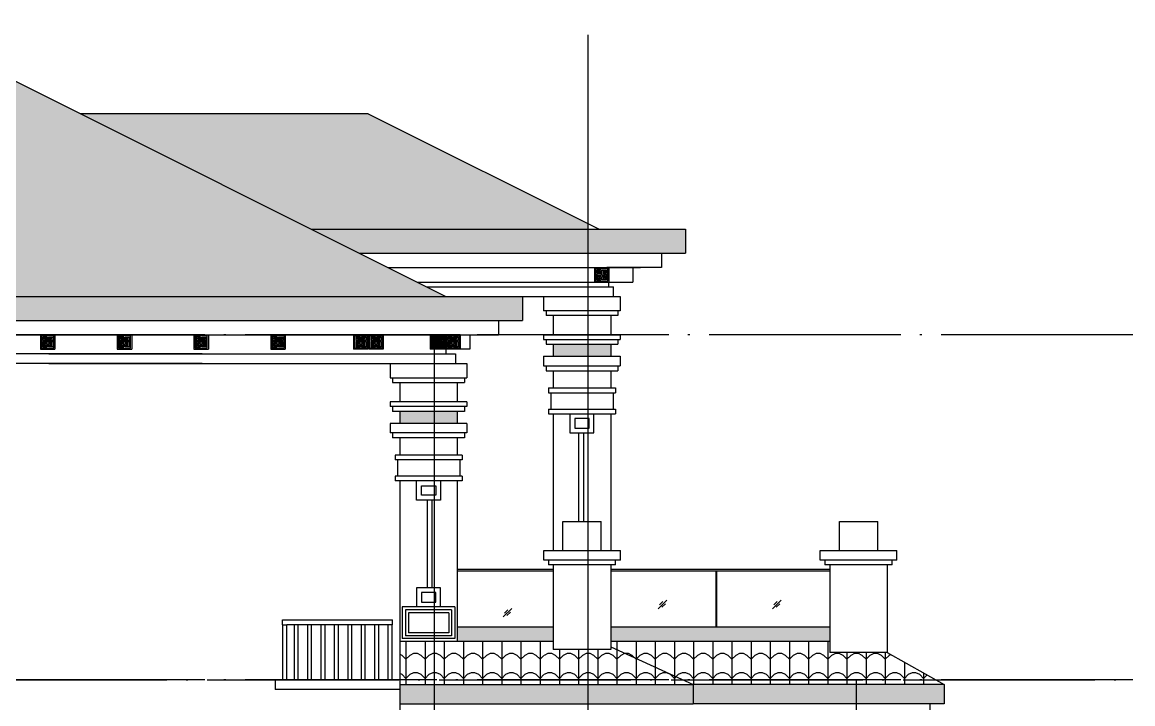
# Model space of a CAD drawing. Extents: x 44111 to 90315, y 4379 to 151689.
# Drawn here: x 67093 to 78678, y 56106 to 63216 of the extents above; entities that cross this region are included whole.
import ezdxf

# ---------------------------------------------------------------- set-up
doc = ezdxf.new("R2010")
doc.units = 0
doc.header["$LTSCALE"] = 1000
doc.header["$MEASUREMENT"] = 0
doc.linetypes.add('DOTE', pattern=[2.42, 2, -0.2, 0.02, -0.2])
for name, color, linetype in [('A-DOTE', 1, 'DOTE'), ('A-瓦屋面填充', 8, 'Continuous'), ('A-立面外墙材料填充', 8, 'Continuous'), ('A-立面看线', 50, 'Continuous'), ('DOTE', 1, 'Continuous'), ('J-LM-外墙材料分色', 249, 'Continuous'), ('J-LM-门窗框', 157, 'Continuous'), ('J-LM-门窗洞', 35, 'Continuous'), ('SURFACE', 6, 'Continuous')]:
    doc.layers.add(name, color=color, linetype=linetype)
pattern_1 = [(180, (-591384.08, 755430.08), (-200, -200), [40, -160]), (225, (-591464.08, 755410.08), (-2e-14, -200), [56.56854, -226.27417]), (270, (-591504.08, 755370.08), (200, -200), [200]), (315, (-591544.08, 755410.08), (200, -5e-14), [56.56854, -226.27417]), (206.565051, (-591424.08, 755430.08), (-200, -2e-07), [44.72, -402.493595]), (153.434949, (-591544.08, 755410.08), (-200, 2e-07), [44.72, -402.493595])]
pattern_2 = [(41.9872125, (-591259.077, 755447.22), (299.9999956, 225.0000049), [4.804866, -1004.216925]), (68.1985905, (-591330.505, 755439.72), (149.9999999, 450.0000002), [17.30946, -1194.35262]), (60.945396, (-591334.077, 755431.15), (149.99998994, 225.0000064), [7.35402, -1536.99045]), (90, (-591330.5, 755437.58), (150, -9e-15), [2.142857, -222.85713]), (71.565051, (-591260.505, 755442.936), (3e-07, 225.0000005), [4.51754, -469.824105]), (171.469234, (-591260.505, 755442.936), (-149.9999995, 1.4e-06), [7.222767, -1509.5583]), (79.215702, (-591270.505, 755429.007), (150.00000075, 900.0000004), [15.269685, -1588.04715]), (62.1329961, (-591383.3624, 755497.5784), (599.99999271, 1125.0000044), [35.147284, -7345.78245]), (0, (-591381.2, 755530.57), (0, 225), [0, -150]), (64.9831065, (-591284.077, 755571.507), (300.00000076, 674.99999954), [23.647065, -2459.2947]), (81.4391104, (-591226.2196, 755482.5784), (299.999999483, 2024.99998723), [33.588522, -7020.0009]), (82.8749836, (-591309.077, 755502.936), (149.99999099, 1125.00000113), [17.276266, -3610.7397]), (76.75948, (-591324.077, 755455.793), (150.00000146, 674.99999948), [37.42339, -3892.0326]), (0, (-591347.46, 755455.9), (0, 225), [0, -150]), (0, (-591345.05, 755453.5), (0, 225), [0, -150]), (0, (-591328.18, 755465.54), (0, 225), [0, -150]), (0, (-591333, 755492.03), (0, 225), [0, -150]), (59.0362434, (-591315.505, 755492.221), (149.99998805, 225.00000645), [12.494896, -2611.4334]), (0, (-591309.1, 755502.52), (0, 225), [0, -150]), (0, (-591328.18, 755494.44), (0, 225), [0, -150]), (0, (-591320.95, 755508.9), (0, 225), [0, -150]), (0, (-591328.18, 755487.21), (0, 225), [0, -150]), (50.194429, (-591241.22, 755471.864), (150.0000001, 225.0000001), [5.57875, -1165.9587]), (90, (-591241.22, 755465.44), (150, -9e-15), [6.42857, -218.57142]), (43.6677801, (-591249.077, 755457.936), (450.00000034, 449.99999912), [10.862076, -2270.1738]), (90, (-591249.08, 755455.8), (150, -9e-15), [2.142857, -222.85713]), (39.805571, (-591255.505, 755450.436), (299.99999284, 225.00000885), [8.368125, -1748.93805]), (0, (-591277.57, 755465.54), (0, 225), [0, -150]), (0, (-591240.9, 755472.33), (0, 225), [0, -150]), (0, (-591240.9, 755472.33), (0, 225), [0, -150]), (29.3577535, (-591237.648, 755476.15), (449.9999991, 225.0000013), [13.112542, -1363.704435]), (0, (-591241.41, 755487.21), (0, 225), [0, -150]), (146.309932, (-591284.077, 755571.507), (-300.00000184, 224.9999961), [15.452362, -1607.0457]), (8.1301023, (-591300.505, 755541.507), (1499.99998944, 224.99999867), [15.152287, -3166.8282]), (47.8624052, (-591334.077, 755537.221), (600.000000265, 674.999999374), [20.22829, -4227.71235]), (14.6208739, (-591366.934, 755528.65), (899.99999752, 225.00000939), [33.956755, -3531.5025]), (0, (-591354.7, 755542.6), (0, 225), [0, -150]), (18.4349488, (-591306.934, 755520.078), (600.00000006, 224.9999993), [6.77631, -1416.248625]), (16.699244, (-591300.505, 755522.22), (149.999997, 1.24e-05), [3.72868, -779.294295]), (101.093723, (-591296.934, 755523.293), (-300.00000262, 1574.99998526), [18.561123, -3879.2748]), (0, (-591316.13, 755532.98), (0, 225), [0, -150]), (0, (-591300.58, 755541.93), (0, 225), [0, -150]), (0, (-591320.95, 755516.12), (0, 225), [0, -150]), (0, (-591340.23, 755564.29), (0, 225), [0, -150]), (0, (-591347.46, 755554.65), (0, 225), [0, -150]), (44.1449026, (-591309.077, 755568.293), (450.00000077, 449.99999998), [16.92194, -3536.6853]), (54.5829447, (-591320.505, 755552.221), (150.00000042, 224.999999113), [19.720626, -4121.6106]), (0, (-591308.87, 755568.44), (0, 225), [0, -150]), (0, (-591330.6, 755557.06), (0, 225), [0, -150]), (0, (-591308.87, 755568.44), (0, 225), [0, -150]), (0, (-591320.48, 755551.87), (0, 225), [0, -150]), (75.0685828, (-591285.505, 755543.65), (150, 675.0000002), [5.544348, -1158.76875]), (90, (-591284.08, 755549), (150, -9e-15), [22.5, -202.5]), (50.194429, (-591257.648, 755643.293), (150.0000001, 225.0000001), [5.57875, -1165.9587]), (0, (-591299.26, 755595.6), (0, 225), [0, -150]), (0, (-591294.44, 755593.2), (0, 225), [0, -150]), (0, (-591313.72, 755598), (0, 225), [0, -150]), (0, (-591289.62, 755624.5), (0, 225), [0, -150]), (53.1301023, (-591274.077, 755611.15), (150.00000021, 224.99999986), [10.714286, -2239.28565]), (90, (-591274.08, 755592.94), (150, -9e-15), [18.214285, -206.78571]), (0, (-591274.05, 755593.3), (0, 225), [0, -150]), (23.1985905, (-591262.648, 755641.15), (450.0000003, 225.0000001), [5.43984, -1136.926125]), (66.037511, (-591264.077, 755637.936), (150, 449.9999997), [3.51745, -735.14688]), (66.037511, (-591265.505, 755634.72), (150, 449.9999997), [3.51745, -735.14688]), (81.8698976, (-591267.648, 755619.721), (150.00000065, 1125.00000011), [15.152287, -3166.8282]), (90, (-591254.08, 755647.58), (150, -9e-15), [5.357144, -219.642855]), (0, (-591270.55, 755655.08), (0, 225), [0, -150])]

# ---------------------------------------------------------------- blocks, each defined once
blk = doc.blocks.new('A$C699906CB')
for p, q in [((179, 179), (0, 0)), ((100, 150), (29, 79)), ((150, 100), (79, 29))]:
    blk.add_line(p, q)
blk = doc.blocks.new('9IKKKKK')
at = {"layer": 'A-立面看线'}
for p, q in [((655321, -735801), (654921, -735801)), ((654921, -736101), (654921, -735801)), ((655321, -736101), (655321, -735801)), ((655521, -736101), (654721, -736101)), ((654721, -736201), (654721, -736101)), ((654721, -736201), (655521, -736201)), ((654771, -736251), (654771, -736201)), ((655471, -736201), (655471, -736251)), ((655521, -736201), (655521, -736101)), ((654771, -736251), (655471, -736251)), ((654821, -736251), (654821, -737133)), ((655421, -736251), (655421, -737133)), ((654821, -737133), (655421, -737133))]:
    blk.add_line(p, q, dxfattribs=at)

msp = doc.modelspace()

# ---------------------------------------------------------------- hatches: boundary and pattern name
at = {"layer": 'A-瓦屋面填充'}
h = msp.add_hatch(dxfattribs=at)
h.set_pattern_fill('弯瓦屋面', color=256, scale=100, angle=180)
h.set_pattern_definition(pattern_1)
h.paths.add_polyline_path([(65792, 63216), (65792, 63216), (60072, 60356), (71512, 60356)])
h.paths.add_polyline_path([(70702, 62261), (67702, 62261), (70112, 61056), (72992, 61056), (72992, 61116)])
h = msp.add_hatch(dxfattribs=at)
h.set_pattern_fill('弯瓦屋面', color=256, scale=100, angle=180)
h.set_pattern_definition(pattern_1)
h.paths.add_polyline_path([(76117, 56641), (75517, 56641), (75517, 56756), (73232, 56756), (73232, 56701), (73984, 56356), (76624, 56356)])
h.paths.add_polyline_path([(73232, 56701), (73232, 56673), (72992, 56673), (72992, 56356), (73984, 56356)])
h.paths.add_polyline_path([(72992, 56673), (72632, 56673), (72632, 56756), (71392, 56756), (71392, 56356), (72992, 56356)])
h.paths.add_polyline_path([(71392, 56756), (71032, 56756), (71032, 56356), (71392, 56356)])
h.paths.add_polyline_path([(71392, 56356), (71032, 56356), (71032, 56306), (71392, 56306)])
h.paths.add_polyline_path([(72992, 56356), (71392, 56356), (71392, 56306), (72992, 56306)])
h.paths.add_polyline_path([(73984, 56356), (72992, 56356), (72992, 56306), (74092, 56306)])
h.paths.add_polyline_path([(75792, 56356), (73984, 56356), (74092, 56306), (75792, 56306)])
h.paths.add_polyline_path([(76624, 56356), (75792, 56356), (75792, 56306), (76712, 56306)])
at = {"layer": 'J-LM-外墙材料分色'}
h = msp.add_hatch(dxfattribs=at)
h.set_pattern_fill('大理石', color=159, scale=50)
h.set_pattern_definition(pattern_2)
h.paths.add_polyline_path([(72992, 61056), (70112, 61056), (70612, 60806), (72992, 60806)])
h.paths.add_polyline_path([(74012, 61056), (72992, 61056), (72992, 60806), (74012, 60806)])
h.paths.add_polyline_path([(73232, 59856), (72992, 59856), (72992, 59731), (73232, 59731)])
h.paths.add_polyline_path([(72992, 59856), (72632, 59856), (72632, 59731), (72992, 59731)])
h = msp.add_hatch(dxfattribs=at)
h.set_pattern_fill('大理石', color=159, scale=50)
h.set_pattern_definition(pattern_2)
h.paths.add_polyline_path([(64102, 60356), (59272, 60356), (59272, 60106), (64129, 60106)])
h.paths.add_polyline_path([(72312, 60356), (67492, 60356), (64102, 60356), (64129, 60106), (72312, 60106)])
h.paths.add_polyline_path([(71632, 59156), (71392, 59156), (71392, 59031), (71632, 59031)])
h.paths.add_polyline_path([(71392, 59156), (71032, 59156), (71032, 59031), (71392, 59031)])
h.paths.add_polyline_path([(60552, 59156), (60192, 59156), (60192, 59031), (60552, 59031)])
h.paths.add_polyline_path([(60192, 59156), (59952, 59156), (59952, 59031), (60192, 59031)])
h = msp.add_hatch(dxfattribs=at)
h.set_pattern_fill('大理石', color=159, scale=50)
h.set_pattern_definition(pattern_2)
h.paths.add_polyline_path([(72632, 56906), (71632, 56906), (71632, 56756), (72632, 56756)])
h.paths.add_polyline_path([(75517, 56906), (73232, 56906), (73232, 56756), (75517, 56756)])
h = msp.add_hatch(dxfattribs=at)
h.set_pattern_fill('大理石', color=159, scale=50)
h.set_pattern_definition(pattern_2)
h.paths.add_polyline_path([(73232, 55236), (72992, 55236), (72992, 55111), (73232, 55111)])
h.paths.add_polyline_path([(72992, 55236), (72632, 55236), (72632, 55111), (72992, 55111)])
h.paths.add_polyline_path([(76120, 55161), (75792, 55161), (75792, 54986), (76120, 54986)])
h.paths.add_polyline_path([(75792, 55161), (75470, 55161), (75470, 54986), (75792, 54986)])
h.paths.add_polyline_path([(75792, 56306), (74092, 56306), (74092, 56106), (75792, 56106)])
h.paths.add_polyline_path([(76712, 56306), (75792, 56306), (75792, 56106), (76562, 56106), (76712, 56106)])
h.paths.add_polyline_path([(74092, 56306), (72992, 56306), (72992, 56106), (74092, 56106)])
h.paths.add_polyline_path([(72992, 56306), (71392, 56306), (71392, 56106), (72992, 56106)])
h.paths.add_polyline_path([(71392, 56306), (71032, 56306), (71032, 56106), (71392, 56106)])

# ---------------------------------------------------------------- linework, layer by layer
at = {"layer": 'A-DOTE'}
for p, q in [((78678, 59956), (57444, 59956)), ((78678, 56356), (57444, 56356)), ((64182, 56356), (78678, 56356))]:
    msp.add_line(p, q, dxfattribs=at)
at = {"layer": 'A-立面外墙材料填充'}
for p, q in [((73062, 60655), (73062, 60505)), ((73062, 60655), (73212, 60655)), ((73074, 60644), (73074, 60516)), ((73201, 60644), (73074, 60644)), ((73132, 60631), (73086, 60631)), ((73086, 60631), (73086, 60597)), ((73086, 60597), (73108, 60597)), ((73098, 60609), (73098, 60620)), ((73098, 60620), (73120, 60620)), ((73108, 60609), (73098, 60609)), ((73108, 60597), (73108, 60609)), ((73120, 60620), (73120, 60586)), ((73132, 60574), (73132, 60631)), ((73144, 60631), (73189, 60631)), ((73144, 60574), (73144, 60631)), ((73155, 60620), (73155, 60586)), ((73178, 60620), (73155, 60620)), ((73167, 60609), (73178, 60609)), ((73167, 60597), (73167, 60609)), ((73189, 60597), (73167, 60597)), ((73178, 60609), (73178, 60620)), ((73189, 60631), (73189, 60597)), ((73201, 60516), (73201, 60644)), ((73212, 60656), (73212, 60506)), ((73212, 60656), (73212, 60655)), ((73062, 60505), (73212, 60505)), ((73074, 60516), (73201, 60516)), ((73086, 60586), (73086, 60529)), ((73120, 60586), (73086, 60586)), ((73086, 60529), (73132, 60529)), ((73098, 60540), (73098, 60574)), ((73098, 60574), (73132, 60574)), ((73120, 60540), (73098, 60540)), ((73108, 60563), (73108, 60552)), ((73132, 60563), (73108, 60563)), ((73108, 60552), (73120, 60552)), ((73120, 60552), (73120, 60540)), ((73132, 60529), (73132, 60563)), ((73178, 60574), (73144, 60574)), ((73144, 60563), (73168, 60563)), ((73144, 60529), (73144, 60563)), ((73189, 60529), (73144, 60529)), ((73155, 60586), (73189, 60586)), ((73155, 60552), (73155, 60540)), ((73168, 60552), (73155, 60552)), ((73155, 60540), (73178, 60540)), ((73168, 60563), (73168, 60552)), ((73178, 60540), (73178, 60574)), ((73189, 60586), (73189, 60529)), ((67285, 59955), (67285, 59805)), ((67285, 59955), (67435, 59955)), ((67296, 59944), (67296, 59816)), ((67424, 59944), (67296, 59944)), ((67354, 59931), (67308, 59931)), ((67308, 59931), (67308, 59897)), ((67308, 59897), (67331, 59897)), ((67320, 59909), (67320, 59920)), ((67320, 59920), (67343, 59920)), ((67331, 59909), (67320, 59909)), ((67331, 59897), (67331, 59909)), ((67343, 59920), (67343, 59886)), ((67354, 59874), (67354, 59931)), ((67366, 59931), (67412, 59931)), ((67366, 59874), (67366, 59931)), ((67377, 59920), (67377, 59886)), ((67400, 59920), (67377, 59920)), ((67389, 59909), (67400, 59909)), ((67389, 59897), (67389, 59909)), ((67412, 59897), (67389, 59897)), ((67400, 59909), (67400, 59920)), ((67412, 59931), (67412, 59897)), ((67424, 59816), (67424, 59944)), ((67435, 59955), (67435, 59805)), ((68085, 59955), (68085, 59805)), ((68085, 59955), (68235, 59955)), ((68096, 59944), (68096, 59816)), ((68224, 59944), (68096, 59944)), ((68154, 59931), (68108, 59931)), ((68108, 59931), (68108, 59897)), ((68108, 59897), (68131, 59897)), ((68120, 59909), (68120, 59920)), ((68120, 59920), (68143, 59920)), ((68131, 59909), (68120, 59909)), ((68131, 59897), (68131, 59909)), ((68143, 59920), (68143, 59886)), ((68154, 59874), (68154, 59931)), ((68166, 59931), (68212, 59931)), ((68166, 59874), (68166, 59931)), ((68177, 59920), (68177, 59886)), ((68200, 59920), (68177, 59920)), ((68189, 59909), (68200, 59909)), ((68189, 59897), (68189, 59909)), ((68212, 59897), (68189, 59897)), ((68200, 59909), (68200, 59920)), ((68212, 59931), (68212, 59897)), ((68224, 59816), (68224, 59944)), ((68235, 59955), (68235, 59805)), ((68885, 59955), (68885, 59805)), ((68885, 59955), (69035, 59955)), ((68896, 59944), (68896, 59816)), ((69024, 59944), (68896, 59944)), ((68954, 59931), (68908, 59931)), ((68908, 59931), (68908, 59897)), ((68908, 59897), (68931, 59897)), ((68920, 59909), (68920, 59920)), ((68920, 59920), (68943, 59920)), ((68931, 59909), (68920, 59909)), ((68931, 59897), (68931, 59909)), ((68943, 59920), (68943, 59886)), ((68954, 59874), (68954, 59931)), ((68966, 59931), (69012, 59931)), ((68966, 59874), (68966, 59931)), ((68977, 59920), (68977, 59886)), ((69000, 59920), (68977, 59920)), ((68989, 59909), (69000, 59909)), ((68989, 59897), (68989, 59909)), ((69012, 59897), (68989, 59897)), ((69000, 59909), (69000, 59920)), ((69012, 59931), (69012, 59897)), ((69024, 59816), (69024, 59944)), ((69035, 59955), (69035, 59805)), ((69685, 59955), (69685, 59805)), ((69685, 59955), (69835, 59955)), ((69696, 59944), (69696, 59816)), ((69824, 59944), (69696, 59944)), ((69754, 59931), (69708, 59931)), ((69708, 59931), (69708, 59897)), ((69708, 59897), (69731, 59897)), ((69720, 59909), (69720, 59920)), ((69720, 59920), (69743, 59920)), ((69731, 59909), (69720, 59909)), ((69731, 59897), (69731, 59909)), ((69743, 59920), (69743, 59886)), ((69754, 59874), (69754, 59931)), ((69766, 59931), (69812, 59931)), ((69766, 59874), (69766, 59931)), ((69777, 59920), (69777, 59886)), ((69800, 59920), (69777, 59920)), ((69789, 59909), (69800, 59909)), ((69789, 59897), (69789, 59909)), ((69812, 59897), (69789, 59897)), ((69800, 59909), (69800, 59920)), ((69812, 59931), (69812, 59897)), ((69824, 59816), (69824, 59944)), ((69835, 59955), (69835, 59805)), ((70550, 59955), (70550, 59805)), ((70700, 59955), (70550, 59955)), ((70561, 59944), (70689, 59944)), ((70561, 59816), (70561, 59944)), ((70573, 59931), (70573, 59897)), ((70619, 59931), (70573, 59931)), ((70573, 59897), (70596, 59897)), ((70585, 59909), (70585, 59920)), ((70585, 59920), (70608, 59920)), ((70596, 59909), (70585, 59909)), ((70596, 59897), (70596, 59909)), ((70608, 59920), (70608, 59886)), ((70619, 59874), (70619, 59931)), ((70631, 59931), (70677, 59931)), ((70631, 59874), (70631, 59931)), ((70665, 59920), (70642, 59920)), ((70642, 59920), (70642, 59886)), ((70654, 59909), (70665, 59909)), ((70654, 59897), (70654, 59909)), ((70677, 59897), (70654, 59897)), ((70665, 59909), (70665, 59920)), ((70677, 59931), (70677, 59897)), ((70689, 59944), (70689, 59816)), ((70700, 59955), (70700, 59805)), ((70710, 59955), (70710, 59805)), ((70860, 59955), (70710, 59955)), ((70721, 59944), (70849, 59944)), ((70721, 59816), (70721, 59944)), ((70733, 59931), (70733, 59897)), ((70779, 59931), (70733, 59931)), ((70733, 59897), (70756, 59897)), ((70745, 59909), (70745, 59920)), ((70745, 59920), (70768, 59920)), ((70756, 59909), (70745, 59909)), ((70756, 59897), (70756, 59909)), ((70768, 59920), (70768, 59886)), ((70779, 59874), (70779, 59931)), ((70791, 59931), (70837, 59931)), ((70791, 59874), (70791, 59931)), ((70825, 59920), (70802, 59920)), ((70802, 59920), (70802, 59886)), ((70814, 59909), (70825, 59909)), ((70814, 59897), (70814, 59909)), ((70837, 59897), (70814, 59897)), ((70825, 59909), (70825, 59920)), ((70837, 59931), (70837, 59897)), ((70849, 59944), (70849, 59816)), ((70860, 59955), (70860, 59805)), ((71350, 59955), (71350, 59805)), ((71500, 59955), (71350, 59955)), ((71361, 59944), (71489, 59944)), ((71361, 59816), (71361, 59944)), ((71362, 59956), (71362, 59806)), ((71362, 59956), (71362, 59806)), ((71512, 59956), (71362, 59956)), ((71373, 59931), (71373, 59897)), ((71419, 59931), (71373, 59931)), ((71373, 59897), (71396, 59897)), ((71374, 59817), (71374, 59945)), ((71374, 59945), (71501, 59945)), ((71374, 59817), (71374, 59945)), ((71385, 59909), (71385, 59920)), ((71385, 59920), (71408, 59920)), ((71396, 59909), (71385, 59909)), ((71386, 59932), (71386, 59898)), ((71431, 59932), (71386, 59932)), ((71386, 59898), (71408, 59898)), ((71396, 59897), (71396, 59909)), ((71397, 59910), (71397, 59921)), ((71397, 59921), (71420, 59921)), ((71408, 59910), (71397, 59910)), ((71408, 59920), (71408, 59886)), ((71408, 59898), (71408, 59910)), ((71419, 59874), (71419, 59931)), ((71420, 59921), (71420, 59887)), ((71420, 59921), (71420, 59887)), ((71431, 59875), (71431, 59932)), ((71431, 59875), (71431, 59932)), ((71431, 59931), (71477, 59931)), ((71431, 59874), (71431, 59931)), ((71465, 59920), (71442, 59920)), ((71442, 59920), (71442, 59886)), ((71443, 59875), (71443, 59932)), ((71443, 59932), (71489, 59932)), ((71443, 59875), (71443, 59932)), ((71454, 59909), (71465, 59909)), ((71454, 59897), (71454, 59909)), ((71477, 59897), (71454, 59897)), ((71455, 59921), (71455, 59887)), ((71477, 59921), (71455, 59921)), ((71455, 59921), (71455, 59887)), ((71465, 59909), (71465, 59920)), ((71467, 59910), (71477, 59910)), ((71467, 59898), (71467, 59910)), ((71489, 59898), (71467, 59898)), ((71477, 59931), (71477, 59897)), ((71477, 59910), (71477, 59921)), ((71489, 59944), (71489, 59816)), ((71489, 59932), (71489, 59898)), ((71500, 59955), (71500, 59805)), ((71501, 59945), (71501, 59817)), ((71501, 59945), (71501, 59817)), ((71510, 59955), (71510, 59805)), ((71660, 59955), (71510, 59955)), ((71512, 59957), (71512, 59956)), ((71512, 59956), (71512, 59806)), ((71512, 59956), (71512, 59806)), ((71521, 59944), (71649, 59944)), ((71521, 59816), (71521, 59944)), ((71533, 59931), (71533, 59897)), ((71579, 59931), (71533, 59931)), ((71533, 59897), (71556, 59897)), ((71545, 59909), (71545, 59920)), ((71545, 59920), (71568, 59920)), ((71556, 59909), (71545, 59909)), ((71556, 59897), (71556, 59909)), ((71568, 59920), (71568, 59886)), ((71579, 59874), (71579, 59931)), ((71591, 59931), (71637, 59931)), ((71591, 59874), (71591, 59931)), ((71625, 59920), (71602, 59920)), ((71602, 59920), (71602, 59886)), ((71614, 59909), (71625, 59909)), ((71614, 59897), (71614, 59909)), ((71637, 59897), (71614, 59897)), ((71625, 59909), (71625, 59920)), ((71637, 59931), (71637, 59897)), ((71649, 59944), (71649, 59816)), ((71660, 59955), (71660, 59805)), ((67285, 59805), (67435, 59805)), ((67296, 59816), (67424, 59816)), ((67308, 59886), (67308, 59829)), ((67343, 59886), (67308, 59886)), ((67308, 59829), (67354, 59829)), ((67320, 59840), (67320, 59874)), ((67320, 59874), (67354, 59874)), ((67343, 59840), (67320, 59840)), ((67330, 59863), (67330, 59852)), ((67354, 59863), (67330, 59863)), ((67330, 59852), (67343, 59852)), ((67343, 59852), (67343, 59840)), ((67354, 59829), (67354, 59863)), ((67400, 59874), (67366, 59874)), ((67366, 59863), (67390, 59863)), ((67366, 59829), (67366, 59863)), ((67412, 59829), (67366, 59829)), ((67377, 59886), (67412, 59886)), ((67377, 59852), (67377, 59840)), ((67390, 59852), (67377, 59852)), ((67377, 59840), (67400, 59840)), ((67390, 59863), (67390, 59852)), ((67400, 59840), (67400, 59874)), ((67412, 59886), (67412, 59829)), ((68085, 59805), (68235, 59805)), ((68096, 59816), (68224, 59816)), ((68108, 59886), (68108, 59829)), ((68143, 59886), (68108, 59886)), ((68108, 59829), (68154, 59829)), ((68120, 59840), (68120, 59874)), ((68120, 59874), (68154, 59874)), ((68143, 59840), (68120, 59840)), ((68130, 59863), (68130, 59852)), ((68154, 59863), (68130, 59863)), ((68130, 59852), (68143, 59852)), ((68143, 59852), (68143, 59840)), ((68154, 59829), (68154, 59863)), ((68200, 59874), (68166, 59874)), ((68166, 59863), (68190, 59863)), ((68166, 59829), (68166, 59863)), ((68212, 59829), (68166, 59829)), ((68177, 59886), (68212, 59886)), ((68177, 59852), (68177, 59840)), ((68190, 59852), (68177, 59852)), ((68177, 59840), (68200, 59840)), ((68190, 59863), (68190, 59852)), ((68200, 59840), (68200, 59874)), ((68212, 59886), (68212, 59829)), ((68885, 59805), (69035, 59805)), ((68896, 59816), (69024, 59816)), ((68908, 59886), (68908, 59829)), ((68943, 59886), (68908, 59886)), ((68908, 59829), (68954, 59829)), ((68920, 59840), (68920, 59874)), ((68920, 59874), (68954, 59874)), ((68943, 59840), (68920, 59840)), ((68930, 59863), (68930, 59852)), ((68954, 59863), (68930, 59863)), ((68930, 59852), (68943, 59852)), ((68943, 59852), (68943, 59840)), ((68954, 59829), (68954, 59863)), ((69000, 59874), (68966, 59874)), ((68966, 59863), (68990, 59863)), ((68966, 59829), (68966, 59863)), ((69012, 59829), (68966, 59829)), ((68977, 59886), (69012, 59886)), ((68977, 59852), (68977, 59840)), ((68990, 59852), (68977, 59852)), ((68977, 59840), (69000, 59840)), ((68990, 59863), (68990, 59852)), ((69000, 59840), (69000, 59874)), ((69012, 59886), (69012, 59829)), ((69685, 59805), (69835, 59805)), ((69696, 59816), (69824, 59816)), ((69708, 59886), (69708, 59829)), ((69743, 59886), (69708, 59886)), ((69708, 59829), (69754, 59829)), ((69720, 59840), (69720, 59874)), ((69720, 59874), (69754, 59874)), ((69743, 59840), (69720, 59840)), ((69730, 59863), (69730, 59852)), ((69754, 59863), (69730, 59863)), ((69730, 59852), (69743, 59852)), ((69743, 59852), (69743, 59840)), ((69754, 59829), (69754, 59863)), ((69800, 59874), (69766, 59874)), ((69766, 59863), (69790, 59863)), ((69766, 59829), (69766, 59863)), ((69812, 59829), (69766, 59829)), ((69777, 59886), (69812, 59886)), ((69777, 59852), (69777, 59840)), ((69790, 59852), (69777, 59852)), ((69777, 59840), (69800, 59840)), ((69790, 59863), (69790, 59852)), ((69800, 59840), (69800, 59874)), ((69812, 59886), (69812, 59829)), ((70700, 59805), (70550, 59805)), ((70689, 59816), (70561, 59816)), ((70573, 59886), (70573, 59829)), ((70608, 59886), (70573, 59886)), ((70573, 59829), (70619, 59829)), ((70585, 59874), (70619, 59874)), ((70585, 59840), (70585, 59874)), ((70608, 59840), (70585, 59840)), ((70595, 59863), (70595, 59852)), ((70619, 59863), (70595, 59863)), ((70595, 59852), (70608, 59852)), ((70608, 59852), (70608, 59840)), ((70619, 59829), (70619, 59863)), ((70665, 59874), (70631, 59874)), ((70631, 59829), (70631, 59863)), ((70631, 59863), (70655, 59863)), ((70677, 59829), (70631, 59829)), ((70642, 59886), (70677, 59886)), ((70655, 59852), (70642, 59852)), ((70642, 59852), (70642, 59840)), ((70642, 59840), (70665, 59840)), ((70655, 59863), (70655, 59852)), ((70665, 59840), (70665, 59874)), ((70677, 59886), (70677, 59829)), ((70860, 59805), (70710, 59805)), ((70849, 59816), (70721, 59816)), ((70733, 59886), (70733, 59829)), ((70768, 59886), (70733, 59886)), ((70733, 59829), (70779, 59829)), ((70745, 59874), (70779, 59874)), ((70745, 59840), (70745, 59874)), ((70768, 59840), (70745, 59840)), ((70755, 59863), (70755, 59852)), ((70779, 59863), (70755, 59863)), ((70755, 59852), (70768, 59852)), ((70768, 59852), (70768, 59840)), ((70779, 59829), (70779, 59863)), ((70825, 59874), (70791, 59874)), ((70791, 59829), (70791, 59863)), ((70791, 59863), (70815, 59863)), ((70837, 59829), (70791, 59829)), ((70802, 59886), (70837, 59886)), ((70815, 59852), (70802, 59852)), ((70802, 59852), (70802, 59840)), ((70802, 59840), (70825, 59840)), ((70815, 59863), (70815, 59852)), ((70825, 59840), (70825, 59874)), ((70837, 59886), (70837, 59829)), ((71500, 59805), (71350, 59805)), ((71489, 59816), (71361, 59816)), ((71512, 59806), (71362, 59806)), ((71512, 59806), (71362, 59806)), ((71512, 59806), (71362, 59806)), ((71512, 59806), (71362, 59806)), ((71373, 59886), (71373, 59829)), ((71408, 59886), (71373, 59886)), ((71373, 59829), (71419, 59829)), ((71501, 59817), (71374, 59817)), ((71501, 59817), (71374, 59817)), ((71501, 59817), (71374, 59817)), ((71501, 59817), (71374, 59817)), ((71385, 59874), (71419, 59874)), ((71385, 59840), (71385, 59874)), ((71408, 59840), (71385, 59840)), ((71386, 59887), (71386, 59830)), ((71420, 59887), (71386, 59887)), ((71386, 59887), (71386, 59830)), ((71420, 59887), (71386, 59887)), ((71386, 59830), (71431, 59830)), ((71386, 59830), (71431, 59830)), ((71386, 59830), (71431, 59830)), ((71386, 59830), (71431, 59830)), ((71395, 59863), (71395, 59852)), ((71419, 59863), (71395, 59863)), ((71395, 59852), (71408, 59852)), ((71397, 59875), (71431, 59875)), ((71397, 59841), (71397, 59875)), ((71397, 59875), (71431, 59875)), ((71397, 59841), (71397, 59875)), ((71420, 59841), (71397, 59841)), ((71420, 59841), (71397, 59841)), ((71420, 59841), (71397, 59841)), ((71420, 59841), (71397, 59841)), ((71407, 59864), (71407, 59853)), ((71431, 59864), (71407, 59864)), ((71407, 59864), (71407, 59853)), ((71431, 59864), (71407, 59864)), ((71407, 59853), (71420, 59853)), ((71407, 59853), (71420, 59853)), ((71407, 59853), (71420, 59853)), ((71407, 59853), (71420, 59853)), ((71408, 59852), (71408, 59840)), ((71419, 59829), (71419, 59863)), ((71420, 59853), (71420, 59841)), ((71420, 59853), (71420, 59841)), ((71420, 59853), (71420, 59841)), ((71420, 59853), (71420, 59841)), ((71465, 59874), (71431, 59874)), ((71431, 59830), (71431, 59864)), ((71431, 59830), (71431, 59864)), ((71431, 59829), (71431, 59863)), ((71431, 59863), (71455, 59863)), ((71477, 59829), (71431, 59829)), ((71442, 59886), (71477, 59886)), ((71455, 59852), (71442, 59852)), ((71442, 59852), (71442, 59840)), ((71442, 59840), (71465, 59840)), ((71477, 59875), (71443, 59875)), ((71477, 59875), (71443, 59875)), ((71443, 59830), (71443, 59864)), ((71443, 59864), (71467, 59864)), ((71443, 59830), (71443, 59864)), ((71443, 59864), (71467, 59864)), ((71489, 59830), (71443, 59830)), ((71489, 59830), (71443, 59830)), ((71489, 59830), (71443, 59830)), ((71489, 59830), (71443, 59830)), ((71455, 59887), (71489, 59887)), ((71455, 59887), (71489, 59887)), ((71455, 59863), (71455, 59852)), ((71467, 59853), (71455, 59853)), ((71455, 59853), (71455, 59841)), ((71467, 59853), (71455, 59853)), ((71455, 59853), (71455, 59841)), ((71467, 59853), (71455, 59853)), ((71455, 59853), (71455, 59841)), ((71467, 59853), (71455, 59853)), ((71455, 59853), (71455, 59841)), ((71455, 59841), (71477, 59841)), ((71455, 59841), (71477, 59841)), ((71455, 59841), (71477, 59841)), ((71455, 59841), (71477, 59841)), ((71465, 59840), (71465, 59874)), ((71467, 59864), (71467, 59853)), ((71467, 59864), (71467, 59853)), ((71477, 59886), (71477, 59829)), ((71477, 59841), (71477, 59875)), ((71477, 59841), (71477, 59875)), ((71489, 59887), (71489, 59830)), ((71489, 59887), (71489, 59830)), ((71660, 59805), (71510, 59805)), ((71649, 59816), (71521, 59816)), ((71533, 59886), (71533, 59829)), ((71568, 59886), (71533, 59886)), ((71533, 59829), (71579, 59829)), ((71545, 59874), (71579, 59874)), ((71545, 59840), (71545, 59874)), ((71568, 59840), (71545, 59840)), ((71555, 59863), (71555, 59852)), ((71579, 59863), (71555, 59863)), ((71555, 59852), (71568, 59852)), ((71568, 59852), (71568, 59840)), ((71579, 59829), (71579, 59863)), ((71625, 59874), (71591, 59874)), ((71591, 59829), (71591, 59863)), ((71591, 59863), (71615, 59863)), ((71637, 59829), (71591, 59829)), ((71602, 59886), (71637, 59886)), ((71615, 59852), (71602, 59852)), ((71602, 59852), (71602, 59840)), ((71602, 59840), (71625, 59840)), ((71615, 59863), (71615, 59852)), ((71625, 59840), (71625, 59874)), ((71637, 59886), (71637, 59829))]:
    msp.add_line(p, q, dxfattribs=at)
at = {"layer": 'A-立面看线'}
for p, q in [((65792, 63216), (71512, 60356)), ((65792, 63216), (71512, 60356)), ((59272, 60356), (72312, 60356)), ((67492, 60356), (72312, 60356)), ((72312, 60356), (72312, 60106)), ((72312, 60356), (72312, 60106)), ((59272, 60106), (72312, 60106)), ((67492, 60106), (72312, 60106)), ((72062, 60106), (72062, 59956)), ((72062, 60106), (72062, 59956)), ((59522, 59956), (72062, 59956)), ((67492, 59956), (72062, 59956)), ((71212, 59956), (71762, 59956)), ((71762, 59956), (71762, 59806)), ((71762, 59956), (71762, 59806)), ((71762, 59806), (71512, 59806)), ((71512, 59806), (71512, 59756)), ((71762, 59806), (71512, 59806)), ((71512, 59806), (71512, 59756)), ((68972, 59756), (59972, 59756)), ((67372, 59756), (71612, 59756)), ((67492, 59756), (71612, 59756)), ((71612, 59756), (71612, 59656)), ((71612, 59756), (71612, 59656)), ((68972, 59656), (59852, 59656)), ((67372, 59656), (71732, 59656)), ((67592, 59656), (71732, 59656)), ((70932, 59656), (70932, 59506)), ((70932, 59656), (70932, 59506)), ((71732, 59656), (71732, 59506)), ((71732, 59656), (71732, 59506)), ((70932, 59506), (71732, 59506)), ((70932, 59506), (71732, 59506)), ((70957, 59506), (70957, 59456)), ((70957, 59506), (70957, 59456)), ((70957, 59456), (71707, 59456)), ((70957, 59456), (71707, 59456)), ((71032, 59456), (71032, 59256)), ((71032, 59456), (71032, 59256)), ((71632, 59456), (71632, 59256)), ((71632, 59456), (71632, 59256)), ((71707, 59506), (71707, 59456)), ((71707, 59506), (71707, 59456)), ((70932, 59256), (70932, 59206)), ((71732, 59256), (70932, 59256)), ((70932, 59256), (70932, 59206)), ((71732, 59256), (70932, 59256)), ((71732, 59206), (70932, 59206)), ((71732, 59206), (70932, 59206)), ((70957, 59206), (70957, 59156)), ((70957, 59206), (70957, 59156)), ((71707, 59206), (71707, 59156)), ((71707, 59206), (71707, 59156)), ((71732, 59256), (71732, 59206)), ((71732, 59256), (71732, 59206)), ((71707, 59156), (70957, 59156)), ((71707, 59156), (70957, 59156)), ((71032, 59156), (71032, 59031)), ((71032, 59156), (71032, 59031)), ((71632, 59156), (71632, 59031)), ((71632, 59156), (71632, 59031)), ((71732, 59031), (70932, 59031)), ((70932, 59031), (70932, 58931)), ((71732, 59031), (70932, 59031)), ((70932, 59031), (70932, 58931)), ((71732, 59031), (71732, 58931)), ((71732, 59031), (71732, 58931)), ((71732, 58931), (70932, 58931)), ((71732, 58931), (70932, 58931)), ((70957, 58931), (70957, 58881)), ((70957, 58931), (70957, 58881)), ((71707, 58881), (70957, 58881)), ((71707, 58881), (70957, 58881)), ((71032, 58881), (71032, 58701)), ((71032, 58881), (71032, 58701)), ((71632, 58881), (71632, 58701)), ((71632, 58881), (71632, 58701)), ((71707, 58931), (71707, 58881)), ((71707, 58931), (71707, 58881)), ((71682, 58701), (70982, 58701)), ((70982, 58701), (70982, 58651)), ((71682, 58701), (70982, 58701)), ((70982, 58701), (70982, 58651)), ((71682, 58651), (70982, 58651)), ((71682, 58651), (70982, 58651)), ((71007, 58651), (71007, 58481)), ((71007, 58651), (71007, 58481)), ((71657, 58651), (71657, 58481)), ((71657, 58651), (71657, 58481)), ((71682, 58701), (71682, 58651)), ((71682, 58701), (71682, 58651)), ((71682, 58481), (70982, 58481)), ((70982, 58481), (70982, 58431)), ((71682, 58481), (70982, 58481)), ((70982, 58481), (70982, 58431)), ((71682, 58431), (70982, 58431)), ((71682, 58431), (70982, 58431)), ((71032, 58431), (71032, 55736)), ((71207, 58231), (71207, 58431)), ((71207, 58231), (71207, 58431)), ((71457, 58431), (71457, 58231)), ((71457, 58431), (71457, 58231)), ((71632, 58431), (71632, 56756)), ((71682, 58481), (71682, 58431)), ((71682, 58481), (71682, 58431)), ((71257, 58381), (71407, 58381)), ((71257, 58281), (71257, 58381)), ((71257, 58381), (71407, 58381)), ((71257, 58281), (71257, 58381)), ((71407, 58281), (71257, 58281)), ((71407, 58281), (71257, 58281)), ((71407, 58381), (71407, 58281)), ((71407, 58381), (71407, 58281)), ((71457, 58231), (71207, 58231)), ((71457, 58231), (71207, 58231)), ((71317, 58231), (71317, 57316)), ((71367, 58231), (71367, 57316)), ((71457, 57316), (71207, 57316)), ((71207, 57316), (71207, 57116)), ((71457, 57316), (71207, 57316)), ((71207, 57316), (71207, 57116)), ((71407, 57266), (71257, 57266)), ((71257, 57266), (71257, 57166)), ((71407, 57266), (71257, 57266)), ((71257, 57266), (71257, 57166)), ((71407, 57166), (71407, 57266)), ((71407, 57166), (71407, 57266)), ((71457, 57116), (71457, 57316)), ((71457, 57116), (71457, 57316)), ((71607, 57116), (71057, 57116)), ((71057, 57116), (71057, 56786)), ((71257, 57166), (71407, 57166)), ((71257, 57166), (71407, 57166)), ((71607, 57116), (71607, 56786)), ((71572, 57086), (71092, 57086)), ((71092, 57086), (71092, 56816)), ((71542, 57056), (71122, 57056)), ((71122, 57056), (71122, 56846)), ((71542, 57056), (71542, 56846)), ((71572, 57086), (71572, 56816)), ((72632, 56906), (71632, 56906)), ((71607, 56786), (71057, 56786)), ((71572, 56816), (71092, 56816)), ((71542, 56846), (71122, 56846)), ((72632, 56756), (71032, 56756)), ((73232, 56701), (74092, 56306)), ((71032, 56306), (74092, 56306)), ((74092, 56306), (74092, 56106)), ((71032, 56106), (74092, 56106))]:
    msp.add_line(p, q, dxfattribs=at)
at = {"layer": 'DOTE'}
for p, q in [((72992, 63084), (72992, 47821)), ((71392, 59956), (71392, 47821)), ((75792, 56356), (75792, 47821))]:
    msp.add_line(p, q, dxfattribs=at)
at = {"layer": 'J-LM-门窗框'}
for p, q in [((72632, 57506), (71632, 57506)), ((72632, 57491), (71632, 57491)), ((75517, 57506), (73232, 57506)), ((75517, 57491), (73232, 57491)), ((74327, 57491), (74327, 56906)), ((74337, 57491), (74337, 56906))]:
    msp.add_line(p, q, dxfattribs=at)
at = {"layer": 'J-LM-门窗洞'}
for p, q in [((70702, 62261), (67702, 62261)), ((70702, 62261), (73112, 61056)), ((70112, 61056), (74012, 61056)), ((74012, 61056), (74012, 60806)), ((70612, 60806), (74012, 60806)), ((73762, 60806), (73762, 60656)), ((70912, 60656), (73542, 60656)), ((73762, 60656), (73192, 60656)), ((73462, 60656), (73462, 60506)), ((71212, 60506), (73462, 60506)), ((73212, 60456), (73212, 60506)), ((71312, 60456), (73262, 60456)), ((73262, 60356), (73262, 60456)), ((72312, 60356), (73332, 60356)), ((72532, 60356), (72532, 60206)), ((73332, 60356), (73332, 60206)), ((73332, 60206), (72532, 60206)), ((72557, 60206), (72557, 60156)), ((73307, 60156), (72557, 60156)), ((72632, 60156), (72632, 59956)), ((73232, 60156), (73232, 59956)), ((73307, 60206), (73307, 60156)), ((72532, 59956), (72532, 59906)), ((72532, 59956), (73332, 59956)), ((72532, 59906), (73332, 59906)), ((72557, 59906), (72557, 59856)), ((73307, 59906), (73307, 59856)), ((73332, 59956), (73332, 59906)), ((72557, 59856), (73307, 59856)), ((72632, 59856), (72632, 59731)), ((73232, 59856), (73232, 59731)), ((72532, 59731), (73332, 59731)), ((72532, 59731), (72532, 59631)), ((73332, 59731), (73332, 59631)), ((72532, 59631), (73332, 59631)), ((72557, 59631), (72557, 59581)), ((72557, 59581), (73307, 59581)), ((72632, 59581), (72632, 59401)), ((73232, 59581), (73232, 59401)), ((73307, 59631), (73307, 59581)), ((72582, 59401), (73282, 59401)), ((72582, 59401), (72582, 59351)), ((72582, 59351), (73282, 59351)), ((72607, 59351), (72607, 59181)), ((73257, 59351), (73257, 59181)), ((73282, 59401), (73282, 59351)), ((72582, 59181), (73282, 59181)), ((72582, 59181), (72582, 59131)), ((72582, 59131), (73282, 59131)), ((72632, 59131), (72632, 57706)), ((72807, 59131), (72807, 58931)), ((73057, 58931), (73057, 59131)), ((73232, 59131), (73232, 57706)), ((73282, 59181), (73282, 59131)), ((73007, 59081), (72857, 59081)), ((72857, 59081), (72857, 58981)), ((72857, 58981), (73007, 58981)), ((73007, 58981), (73007, 59081)), ((72807, 58931), (73057, 58931)), ((72897, 58931), (72897, 58006)), ((72947, 58931), (72947, 58006)), ((75617, 58006), (76017, 58006)), ((75617, 57706), (75617, 58006)), ((76017, 57706), (76017, 58006)), ((75417, 57706), (76217, 57706)), ((75417, 57606), (75417, 57706)), ((76217, 57606), (76217, 57706)), ((76217, 57606), (75417, 57606)), ((75467, 57606), (75467, 57556)), ((76167, 57556), (76167, 57606)), ((76167, 57556), (75467, 57556)), ((75517, 57556), (75517, 56641)), ((76117, 57556), (76117, 56641)), ((69807, 56931), (69807, 56981)), ((69807, 56981), (70957, 56981)), ((69807, 56931), (69812, 56931)), ((69812, 56356), (69812, 56931)), ((69812, 56931), (69852, 56931)), ((69852, 56356), (69852, 56931)), ((70957, 56931), (69852, 56931)), ((69932, 56356), (69932, 56931)), ((69972, 56356), (69972, 56931)), ((70072, 56356), (70072, 56931)), ((70112, 56356), (70112, 56931)), ((70212, 56356), (70212, 56931)), ((70252, 56356), (70252, 56931)), ((70352, 56356), (70352, 56931)), ((70392, 56356), (70392, 56931)), ((70492, 56356), (70492, 56931)), ((70532, 56356), (70532, 56931)), ((70632, 56356), (70632, 56931)), ((70672, 56356), (70672, 56931)), ((70772, 56356), (70772, 56931)), ((70812, 56356), (70812, 56931)), ((70912, 56356), (70912, 56931)), ((70952, 56356), (70952, 56931)), ((70957, 56931), (70957, 56981)), ((75517, 56906), (73232, 56906)), ((75517, 56756), (73232, 56756)), ((76117, 56641), (75517, 56641)), ((76117, 56641), (76712, 56306)), ((69732, 56356), (69732, 56256)), ((71032, 56356), (69732, 56356)), ((76712, 56306), (74092, 56306)), ((76712, 56306), (76712, 56106)), ((71032, 56256), (69732, 56256)), ((76562, 56106), (74092, 56106)), ((76712, 56106), (76562, 56106)), ((76562, 56106), (76562, 56036))]:
    msp.add_line(p, q, dxfattribs=at)

# ---------------------------------------------------------------- block references
at = {"layer": 'J-LM-门窗框', "xscale": 0.5, "yscale": 0.5, "zscale": 0.5}
for p in [(73727, 57098), (74920, 57098), (72110, 57012)]:
    msp.add_blockref('A$C699906CB', p, dxfattribs=at)
at = {"layer": 'SURFACE', "xscale": -1}
msp.add_blockref('9IKKKKK', (728054, 793807), dxfattribs=at)

doc.saveas('drawing.dxf')
